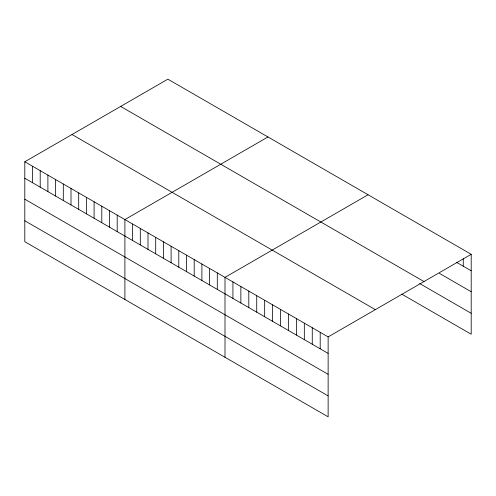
<?xml version="1.0" encoding="UTF-8"?>
<svg xmlns="http://www.w3.org/2000/svg" width="496" height="496" viewBox="0 0 496 496"><rect width="100%" height="100%" fill="white"/><g stroke="black" fill="none" stroke-linecap="round" stroke-linejoin="round"><path stroke-width="0.74" d="M24.8 161.777L328.129 336.902L328.129 416.826L24.8 241.701L24.8 161.777L167.871 79.174L471.2 254.299L471.2 334.223L401.785 294.147M267.97 136.964L124.899 219.567L124.899 299.491M368.069 194.761L224.998 277.357L224.998 357.281M328.129 336.902L471.2 254.299M456.655 262.39L471.2 270.785M439.468 273.401L471.2 291.722M120.658 106.435L423.987 281.561M419.635 283.52L471.2 313.292M72.013 134.515L375.342 309.647M24.8 178.262L328.129 353.388M24.8 199.194L328.129 374.319M24.8 220.763L328.129 395.889M463.264 258.714L463.264 266.203M320.199 332.32L320.199 348.806M312.263 327.744L312.263 344.224M304.327 323.163L304.327 339.648M296.397 318.581L296.397 335.067M288.461 313.999L288.461 330.485M280.531 309.423L280.531 325.903M272.595 304.842L272.595 321.327M264.666 300.26L264.666 316.746M256.73 295.678L256.73 312.164M248.8 291.102L248.8 307.582M240.864 286.521L240.864 303.006M232.928 281.939L232.928 298.425M217.298 272.912L217.298 289.397M209.597 268.466L209.597 284.952M201.897 264.021L201.897 280.507M194.196 259.575L194.196 276.061M186.496 255.13L186.496 271.616M178.796 250.685L178.796 267.17M171.095 246.239L171.095 262.725M163.401 241.794L163.401 258.28M155.701 237.348L155.701 253.834M148 232.903L148 249.389M140.3 228.458L140.3 244.943M132.599 224.012L132.599 240.498M117.199 215.121L117.199 231.607M109.498 210.676L109.498 227.162M101.798 206.231L101.798 222.716M94.097 201.785L94.097 218.271M86.397 197.34L86.397 213.826M78.697 192.894L78.697 209.38M71.002 188.449L71.002 204.935M63.302 184.004L63.302 200.489M55.602 179.558L55.602 196.044M47.901 175.113L47.901 191.599M40.201 170.667L40.201 187.153M32.5 166.222L32.5 182.708"/></g></svg>
